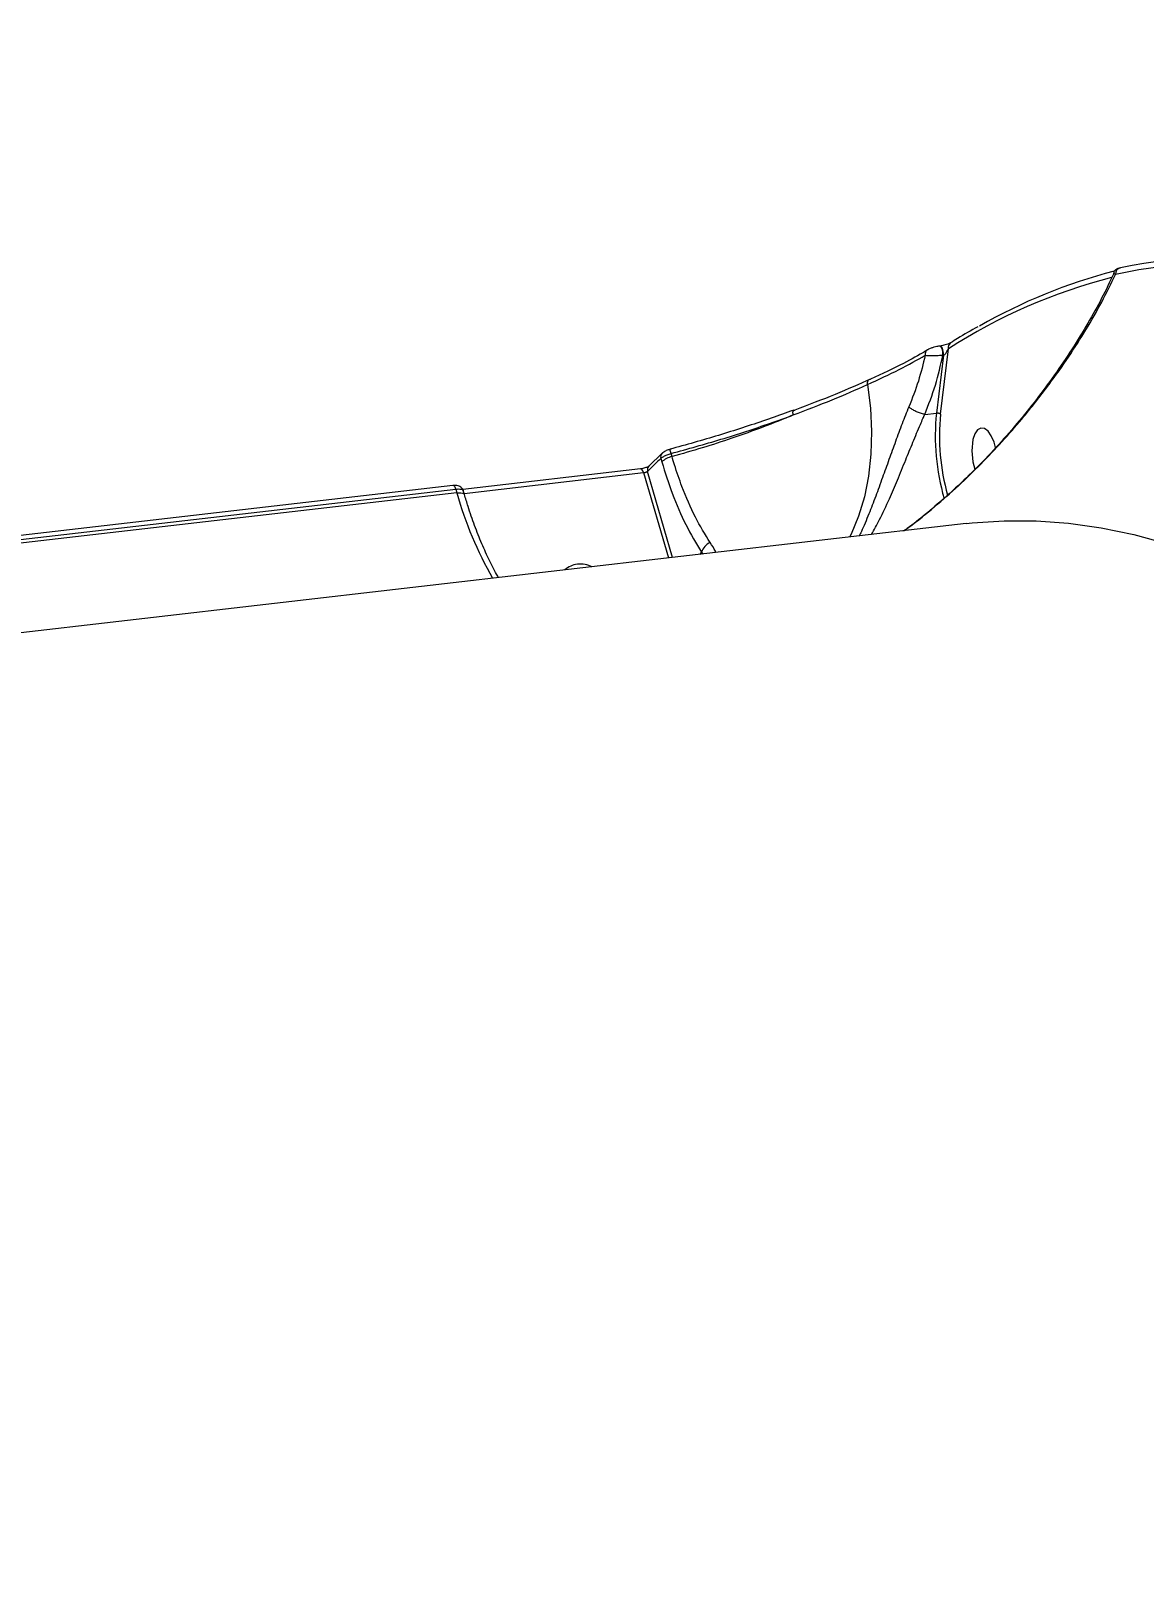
# Model space of a CAD drawing. Header units: millimetres. Extents: x -10881 to 8954, y -8695 to 5624.
# Drawn here: x 4081 to 4258.3, y -3140.9 to -2896.4 of the extents above; entities that cross this region are included whole.
import ezdxf

# ---------------------------------------------------------------- set-up
doc = ezdxf.new("R2010")
doc.units = ezdxf.units.MM
for name, color, linetype in [('DIKOM_ОБЪЕКТ', 7, 'Continuous'), ('DIKOM_РАЗМЕР_ЗОНА', 7, 'Continuous'), ('DIKOM_РАЗМЕР_ОБЪЕКТА', 7, 'Continuous')]:
    doc.layers.add(name, color=color, linetype=linetype)
doc.styles.add('style1', font='arial.ttf', dxfattribs={"width": 0.8})
doc.dimstyles.new('1-50', dxfattribs={"dimtxt": 300, "dimasz": 200, "dimexe": 100, "dimexo": 0, "dimgap": 100, "dimtad": 1, "dimtxsty": 'style1', "dimcen": 200, "dimclrd": 7, "dimclre": 7, "dimclrt": 7, "dimadec": 1, "dimazin": 2, "dimtfac": 1, "dimtmove": 0, "dimatfit": 2, "dimfxl": 0, "dimlwd": 25, "dimlwe": 18, "dimarcsym": 0})

# ---------------------------------------------------------------- blocks, each defined once
blk = doc.blocks.new('*D10')
at = {"layer": 'Defpoints', "color": 0, "transparency": 16777216}
for p in [(-7152.73, 2730.8), (7385.22, 911.28), (7385.22, -7693.77)]:
    blk.add_point(p, dxfattribs=at)
at = {"layer": 'DIKOM_РАЗМЕР_ОБЪЕКТА', "color": 7, "lineweight": 18, "transparency": 16777216}
for p, q in [((-7152.73, 2730.8), (-7152.73, -7793.77)), ((7385.22, 911.28), (7385.22, -7793.77))]:
    blk.add_line(p, q, dxfattribs=at)
at = {"layer": 'DIKOM_РАЗМЕР_ОБЪЕКТА', "color": 7, "lineweight": 25, "transparency": 16777216}
blk.add_line((-6952.73, -7693.77), (7185.22, -7693.77), dxfattribs=at)
at = {"layer": 'DIKOM_РАЗМЕР_ОБЪЕКТА', "color": 7, "transparency": 16777216}
for points in [[(-6952.73, -7660.43), (-6952.73, -7727.1), (-7152.73, -7693.77)], [(7185.22, -7660.43), (7185.22, -7727.1), (7385.22, -7693.77)]]:
    blk.add_solid(points, dxfattribs=at)
at = {"layer": 'DIKOM_РАЗМЕР_ОБЪЕКТА', "color": 7, "transparency": 16777216, "insert": (116.24, -7440.59), "char_height": 300, "attachment_point": 5, "style": 'style1'}
blk.add_mtext('14500', dxfattribs=at)
blk = doc.blocks.new('*D12')
at = {"layer": 'Defpoints', "color": 0, "transparency": 16777216}
for p in [(-9113.32, 3014.05), (8954.2, 2756.48), (8954.2, -8594.51)]:
    blk.add_point(p, dxfattribs=at)
at = {"layer": 'DIKOM_РАЗМЕР_ЗОНА', "color": 7, "lineweight": 18, "transparency": 16777216}
for p, q in [((-9113.32, 3014.05), (-9113.32, -8694.51)), ((8954.2, 2756.48), (8954.2, -8694.51))]:
    blk.add_line(p, q, dxfattribs=at)
at = {"layer": 'DIKOM_РАЗМЕР_ЗОНА', "color": 7, "lineweight": 25, "transparency": 16777216}
blk.add_line((-8913.32, -8594.51), (8754.2, -8594.51), dxfattribs=at)
at = {"layer": 'DIKOM_РАЗМЕР_ЗОНА', "color": 7, "transparency": 16777216}
for points in [[(-8913.32, -8561.18), (-8913.32, -8627.85), (-9113.32, -8594.51)], [(8754.2, -8561.18), (8754.2, -8627.85), (8954.2, -8594.51)]]:
    blk.add_solid(points, dxfattribs=at)
at = {"layer": 'DIKOM_РАЗМЕР_ЗОНА', "color": 7, "transparency": 16777216, "insert": (-79.56, -8341.34), "char_height": 300, "attachment_point": 5, "style": 'style1'}
blk.add_mtext('18000', dxfattribs=at)

msp = doc.modelspace()

# ---------------------------------------------------------------- linework, layer by layer
at = {"layer": 'DIKOM_ОБЪЕКТ', "color": 7, "linetype": 'Continuous', "lineweight": 15}
for p, q in [((4223.762, -2947.198), (4223.195, -2947.519)), ((4226.297, -2948.003), (4225.191, -2957.259)), ((4225.668, -2946.587), (4225.579, -2946.62)), ((4225.746, -2946.578), (4225.668, -2946.587)), ((4225.856, -2957.42), (4227.099, -2947.013)), ((4226.219, -2948.012), (4226.297, -2948.003)), ((4223.331, -2957.473), (4223.339, -2957.473)), ((4223.339, -2957.473), (4225.191, -2957.259)), ((4182.775, -2963.033), (4182.773, -2963.029)), ((4181.511, -2963.649), (4179.39, -2965.716)), ((4181.307, -2964.476), (4181.465, -2965.019)), ((4183.093, -2964.181), (4182.947, -2963.68)), ((4178.081, -2966.146), (4149.774, -2969.413)), ((4149.982, -2970.031), (4178.559, -2966.733)), ((4178.559, -2966.733), (4182.512, -2980.324)), ((4183.192, -2980.246), (4179.202, -2966.528)), ((4148.189, -2968.773), (4074.031, -2977.333)), ((4074.509, -2977.92), (4148.667, -2969.36)), ((4148.841, -2969.959), (4074.683, -2978.519)), ((4148.667, -2969.36), (4148.841, -2969.959)), ((4150.035, -2970.213), (4149.855, -2969.595)), ((4229.931, -2974.851), (3938.816, -3008.453)), ((4187.808, -2979.395), (4187.491, -2979.749)), ((4187.808, -2979.395), (4188.001, -2979.691))]:
    msp.add_line(p, q, dxfattribs=at)
at = {"layer": 'DIKOM_ОБЪЕКТ', "color": 7, "linetype": 'Continuous', "lineweight": 15, "flags": 128}
for points in [[(4223.757, -2947.19), (4223.783, -2947.174), (4223.784, -2947.173)], [(4226.219, -2948.012), (4226.231, -2947.742), (4226.207, -2947.459), (4226.149, -2947.186), (4226.062, -2946.945), (4225.951, -2946.755), (4225.827, -2946.632), (4225.7, -2946.586), (4225.668, -2946.587)], [(4226.297, -2948.003), (4226.309, -2947.733), (4226.285, -2947.45), (4226.227, -2947.177), (4226.14, -2946.936), (4226.029, -2946.746), (4225.905, -2946.623), (4225.778, -2946.577), (4225.75, -2946.578)], [(4214.244, -2952.707), (4214.702, -2956.487), (4214.881, -2960.2), (4214.776, -2963.808), (4214.391, -2967.276), (4213.727, -2970.57), (4212.793, -2973.657), (4211.596, -2976.507), (4211.353, -2976.995)], [(4214.244, -2952.707), (4214.223, -2952.532), (4214.229, -2952.365), (4214.259, -2952.213), (4214.314, -2952.082), (4214.39, -2951.975), (4214.486, -2951.896), (4214.599, -2951.849), (4214.723, -2951.835)], [(4202.394, -2957.553), (4202.363, -2957.38), (4202.35, -2957.22), (4202.356, -2957.079), (4202.379, -2956.96), (4202.419, -2956.87), (4202.475, -2956.81), (4202.476, -2956.809)], [(4202.476, -2956.809), (4202.545, -2956.783), (4202.626, -2956.79)], [(4234.621, -2962.747), (4234.375, -2961.887), (4233.937, -2960.88), (4233.411, -2960.133), (4232.841, -2959.707), (4232.273, -2959.637), (4231.752, -2959.928), (4231.321, -2960.557), (4231.014, -2961.472)], [(4178.559, -2966.733), (4178.502, -2966.567), (4178.433, -2966.422), (4178.356, -2966.304), (4178.273, -2966.216), (4178.188, -2966.162), (4178.102, -2966.145), (4178.081, -2966.146)], [(4148.667, -2969.36), (4148.61, -2969.195), (4148.542, -2969.051), (4148.465, -2968.933), (4148.383, -2968.845), (4148.297, -2968.791), (4148.212, -2968.772), (4148.189, -2968.773)], [(4148.841, -2969.959), (4149.176, -2969.935), (4149.47, -2969.942), (4149.712, -2969.982), (4149.892, -2970.052), (4150.004, -2970.149), (4150.035, -2970.213)], [(4229.931, -2974.851), (4230.876, -2974.748), (4235.962, -2974.406), (4241.084, -2974.418), (4246.235, -2974.784), (4251.413, -2975.502), (4256.611, -2976.573), (4261.825, -2977.996)]]:
    msp.add_lwpolyline(points, dxfattribs=at)
at = {"layer": 'DIKOM_ОБЪЕКТ', "color": 7, "linetype": 'Continuous', "lineweight": 15}
for centre, radius, start, end in [((4254.631, -2935.051), 0.924, 99.32426, 186.76572), ((4270.668, -3014.923), 81.545, 80.69134, 102.00071), ((4271.474, -3014.078), 81.726, 80.69134, 102.00071), ((4275.504, -3022.317), 89.519, 104.49837, 122.73228), ((4275.942, -3020.323), 88.568, 104.68788, 119.69535), ((4227.959, -2946.797), 0.887, 124.44096, 194.13131), ((4224.252, -2947.888), 0.856, 125.36205, 190.96901), ((4260.828, -2960.889), 35.821, 174.18425, 196.1167), ((4260.442, -2960.934), 34.763, 174.19804, 195.67823), ((4140.416, -2974.661), 43.926, 14.47592, 15.34993), ((4240.244, -2963.265), 9.402, 169.00468, 198.16664), ((4179.987, -2966.282), 0.823, 136.55708, 197.37978), ((4276.105, -3063.856), 137.343, 133.64785, 134.87441), ((4182.097, -2964.232), 0.827, 135.11946, 197.18462), ((4183.944, -2967.832), 3.749, 103.11608, 131.37503), ((4205.698, -2954.157), 59.012, 195.53233, 209.8781), ((4190.206, -2980.155), 2.516, 114.42856, 162.40503), ((4168.353, -2984.68), 3.376, 95.54811, 133.39231), ((4168.469, -2985.908), 4.61, 65.22651, 95.50797)]:
    msp.add_arc(centre, radius, start, end, dxfattribs=at)
for points, knots in [([(4254.411, -2934.151), (4254.366, -2934.161), (4254.248, -2934.186), (4254.137, -2934.214), (4253.962, -2934.28), (4253.792, -2934.376), (4253.604, -2934.536), (4253.516, -2934.697), (4253.47, -2934.783)], [0, 0, 0, 0, 0.1647819, 0.4318162, 0.54929, 0.6633365, 0.8212103, 1, 1, 1, 1]), ([(4219.946, -2976.003), (4220.233, -2975.807), (4221.993, -2974.597), (4224.918, -2972.183), (4228.745, -2968.833), (4233.508, -2964.197), (4238.396, -2958.803), (4242.903, -2953.086), (4246.266, -2948.333), (4249.056, -2943.957), (4251.582, -2939.557), (4253.002, -2936.627), (4253.713, -2935.16)], [0, 0, 0, 0, 0.0168675, 0.1037358, 0.189655, 0.2760257, 0.4511938, 0.5835251, 0.6868615, 0.7905075, 0.8950937, 1, 1, 1, 1]), ([(4253.506, -2934.79), (4253.252, -2935.367), (4252.425, -2937.242), (4250.729, -2940.471), (4248.422, -2944.49), (4245.797, -2948.6), (4243, -2952.61), (4239.995, -2956.555), (4236.855, -2960.338), (4233.504, -2964.032), (4230.061, -2967.505), (4226.711, -2970.614), (4223.541, -2973.31), (4221.39, -2975.044), (4220.217, -2975.876), (4220.054, -2975.991)], [0, 0, 0, 0, 0.041105, 0.1334898, 0.2279467, 0.3244633, 0.4230467, 0.5113417, 0.6049555, 0.6943893, 0.7798869, 0.8621725, 0.9296318, 0.9902515, 1, 1, 1, 1]), ([(4253.486, -2934.78), (4253.473, -2934.796), (4253.4, -2934.884), (4253.499, -2935.019), (4253.663, -2935.127), (4253.713, -2935.16)], [0, 0, 0, 0, 0.1334548, 0.7354124, 1, 1, 1, 1]), ([(4231.772, -2943.511), (4230.702, -2944.115), (4229.257, -2944.932), (4227.829, -2945.831), (4227.458, -2946.065)], [0, 0, 0, 0, 0.7399876, 1, 1, 1, 1]), ([(4227.453, -2946.068), (4227.438, -2946.077), (4227.396, -2946.103), (4227.192, -2946.201), (4226.853, -2946.328), (4226.438, -2946.449), (4226.087, -2946.526), (4225.855, -2946.566), (4225.766, -2946.575), (4225.749, -2946.576)], [0, 0, 0, 0, 0.1005165, 0.283025, 0.5247726, 0.7133688, 0.8572131, 0.9730805, 1, 1, 1, 1]), ([(4214.244, -2952.707), (4215.986, -2951.895), (4219.515, -2950.25), (4222.102, -2948.79), (4223.411, -2948.051)], [0, 0, 0, 0, 0.4937368, 1, 1, 1, 1]), ([(4223.459, -2947.417), (4222.348, -2948.042), (4219.895, -2949.424), (4216.552, -2950.982), (4214.723, -2951.835)], [0, 0, 0, 0, 0.45295402, 1, 1, 1, 1]), ([(4223.411, -2948.051), (4223.079, -2949.422), (4222.411, -2952.178), (4221.338, -2954.897), (4220.799, -2956.264)], [0, 0, 0, 0, 0.4973177, 1, 1, 1, 1]), ([(4223.339, -2957.473), (4223.943, -2955.917), (4225.161, -2952.783), (4225.865, -2949.609), (4226.219, -2948.012)], [0, 0, 0, 0, 0.49675864, 1, 1, 1, 1]), ([(4223.411, -2948.051), (4223.561, -2948.061), (4223.86, -2948.081), (4224.549, -2948.086), (4225.298, -2948.068), (4225.871, -2948.038), (4226.151, -2948.017), (4226.219, -2948.012)], [0, 0, 0, 0, 0.2421065, 0.4844742, 0.7176348, 0.9313699, 1, 1, 1, 1]), ([(4225.5, -2946.616), (4225.422, -2946.627), (4225.191, -2946.659), (4224.778, -2946.766), (4224.276, -2946.933), (4223.96, -2947.062), (4223.797, -2947.167), (4223.785, -2947.175)], [0, 0, 0, 0, 0.1192655, 0.3528957, 0.6126361, 0.971642, 1, 1, 1, 1]), ([(4226.297, -2948.003), (4226.318, -2947.998), (4226.364, -2947.989), (4226.466, -2947.937), (4226.613, -2947.818), (4226.798, -2947.597), (4226.972, -2947.316), (4227.058, -2947.111), (4227.099, -2947.013)], [0, 0, 0, 0, 0.04372788, 0.09545344, 0.21593552, 0.41879933, 0.72405041, 1, 1, 1, 1]), ([(4202.394, -2957.553), (4204.504, -2956.75), (4208.773, -2955.126), (4212.406, -2953.52), (4214.244, -2952.707)], [0, 0, 0, 0, 0.4941653, 1, 1, 1, 1]), ([(4214.723, -2951.835), (4212.892, -2952.646), (4209.187, -2954.288), (4204.83, -2955.949), (4202.626, -2956.79)], [0, 0, 0, 0, 0.4941711, 1, 1, 1, 1]), ([(4220.799, -2956.264), (4220.442, -2957.152), (4219.719, -2958.953), (4218.665, -2961.798), (4217.624, -2964.686), (4216.573, -2967.631), (4215.509, -2970.558), (4214.389, -2973.451), (4213.518, -2975.572), (4213.007, -2976.588), (4212.892, -2976.818)], [0, 0, 0, 0, 0.1206092, 0.2444559, 0.3706111, 0.4996688, 0.6420101, 0.7874709, 0.9520726, 1, 1, 1, 1]), ([(4223.331, -2957.473), (4223.113, -2957.418), (4222.701, -2957.315), (4222.036, -2957.049), (4221.449, -2956.752), (4221.055, -2956.491), (4220.868, -2956.332), (4220.81, -2956.274), (4220.799, -2956.264)], [0, 0, 0, 0, 0.23510359, 0.4471911, 0.65928201, 0.87137844, 0.97641111, 1, 1, 1, 1]), ([(4202.459, -2956.776), (4202.3, -2956.836), (4201.006, -2957.322), (4198.439, -2958.221), (4194.771, -2959.459), (4190.983, -2960.66), (4187.122, -2961.802), (4184.371, -2962.581), (4182.914, -2962.954), (4182.765, -2962.992)], [0, 0, 0, 0, 0.0264563, 0.2151955, 0.4052331, 0.5961263, 0.7873611, 0.97825, 1, 1, 1, 1]), ([(4182.947, -2963.68), (4185.614, -2962.95), (4189.648, -2961.844), (4194.883, -2960.177), (4198.74, -2958.88), (4201.189, -2957.99), (4202.394, -2957.553)], [0, 0, 0, 0, 0.39516921, 0.59792265, 0.80216886, 1, 1, 1, 1]), ([(4202.394, -2957.553), (4200.823, -2958.196), (4197.662, -2959.49), (4192.782, -2961.231), (4187.911, -2962.817), (4184.704, -2963.725), (4183.093, -2964.181)], [0, 0, 0, 0, 0.2598499, 0.5228404, 0.7602266, 1, 1, 1, 1]), ([(4214.864, -2976.59), (4215.293, -2975.819), (4216.232, -2974.128), (4217.596, -2971.167), (4218.98, -2967.94), (4220.231, -2964.887), (4221.457, -2961.881), (4222.377, -2959.67), (4223.008, -2958.207), (4223.237, -2957.685), (4223.33, -2957.473), (4223.331, -2957.473)], [0, 0, 0, 0, 0.1591095, 0.348703, 0.502294, 0.6598578, 0.7902068, 0.9240716, 0.9690037, 0.9999375, 1, 1, 1, 1]), ([(4225.856, -2957.42), (4225.851, -2957.415), (4225.834, -2957.399), (4225.781, -2957.362), (4225.678, -2957.312), (4225.521, -2957.27), (4225.349, -2957.249), (4225.244, -2957.256), (4225.191, -2957.259)], [0, 0, 0, 0, 0.0458826, 0.1414079, 0.3560618, 0.5707097, 0.7853548, 1, 1, 1, 1]), ([(4182.953, -2962.986), (4182.835, -2963.015), (4182.52, -2963.093), (4181.992, -2963.286), (4181.685, -2963.521), (4181.516, -2963.651)], [0, 0, 0, 0, 0.2123685, 0.5667908, 1, 1, 1, 1]), ([(4179.396, -2965.71), (4179.393, -2965.713), (4179.385, -2965.72), (4179.308, -2965.77), (4179.161, -2965.846), (4178.924, -2965.945), (4178.609, -2966.046), (4178.305, -2966.117), (4178.145, -2966.136), (4178.086, -2966.142)], [0, 0, 0, 0, 0.0869386, 0.1927937, 0.3200797, 0.4882507, 0.6759243, 0.8804286, 1, 1, 1, 1]), ([(4181.307, -2964.476), (4181.331, -2964.453), (4181.443, -2964.343), (4181.751, -2964.138), (4182.301, -2963.878), (4182.732, -2963.746), (4182.947, -2963.68)], [0, 0, 0, 0, 0.0818929, 0.3880463, 0.6939649, 1, 1, 1, 1]), ([(4181.465, -2965.019), (4181.999, -2966.708), (4183.126, -2970.277), (4185.259, -2975.197), (4186.951, -2977.982), (4187.808, -2979.395)], [0, 0, 0, 0, 0.3069734, 0.648469, 1, 1, 1, 1]), ([(4189.166, -2977.865), (4188.365, -2976.564), (4186.739, -2973.923), (4184.879, -2969.603), (4183.71, -2966.252), (4183.223, -2964.617), (4183.093, -2964.181)], [0, 0, 0, 0, 0.3414972, 0.6929958, 0.9180121, 1, 1, 1, 1]), ([(4178.559, -2966.733), (4178.611, -2966.725), (4178.716, -2966.71), (4178.884, -2966.668), (4179.034, -2966.617), (4179.143, -2966.568), (4179.185, -2966.539), (4179.202, -2966.528)], [0, 0, 0, 0, 0.2139775, 0.4281717, 0.6427849, 0.8579017, 1, 1, 1, 1]), ([(4149.839, -2969.601), (4149.83, -2969.554), (4149.797, -2969.377), (4149.608, -2969.136), (4149.331, -2968.921), (4149.009, -2968.796), (4148.641, -2968.737), (4148.344, -2968.768), (4148.182, -2968.786)], [0, 0, 0, 0, 0.06699822, 0.25075305, 0.41178635, 0.56843898, 0.76422198, 1, 1, 1, 1]), ([(4148.667, -2969.36), (4148.795, -2969.349), (4149.118, -2969.32), (4149.525, -2969.357), (4149.799, -2969.455), (4149.821, -2969.563), (4149.829, -2969.603)], [0, 0, 0, 0, 0.2027144, 0.5120172, 0.8214907, 1, 1, 1, 1]), ([(4155.473, -2983.445), (4155.427, -2983.367), (4154.931, -2982.527), (4154.025, -2980.767), (4152.793, -2978.086), (4151.649, -2975.194), (4150.734, -2972.549), (4150.225, -2970.849), (4150.035, -2970.213)], [0, 0, 0, 0, 0.0217517, 0.2336381, 0.4460769, 0.6590924, 0.8725954, 1, 1, 1, 1]), ([(4190.077, -2979.451), (4190.05, -2979.385), (4189.843, -2978.865), (4189.482, -2978.331), (4189.166, -2977.865)], [0, 0, 0, 0, 0.1272716, 1, 1, 1, 1])]:
    msp.add_open_spline(points, degree=3, knots=knots, dxfattribs=at)

# ---------------------------------------------------------------- dimensions: what is measured, and where the dimension line sits
at = {"layer": 'DIKOM_РАЗМЕР_ЗОНА'}
dim = msp.add_linear_dim(base=(8954.2, -8594.513), p1=(-9113.319, 3014.045), p2=(8954.2, 2756.48), text='18000', dimstyle='1-50', dxfattribs=at)
dim.commit()
dim.dimension.update_dxf_attribs({"geometry": '*D12', "text_midpoint": (-79.559, -8594.513), "dimtype": 160})
at = {"layer": 'DIKOM_РАЗМЕР_ОБЪЕКТА'}
dim = msp.add_linear_dim(base=(7385.217, -7693.766), p1=(-7152.73, 2730.795), p2=(7385.217, 911.281), text='14500', dimstyle='1-50', dxfattribs=at)
dim.commit()
dim.dimension.update_dxf_attribs({"geometry": '*D10', "text_midpoint": (116.244, -7693.766), "dimtype": 160})

doc.saveas('drawing.dxf')
